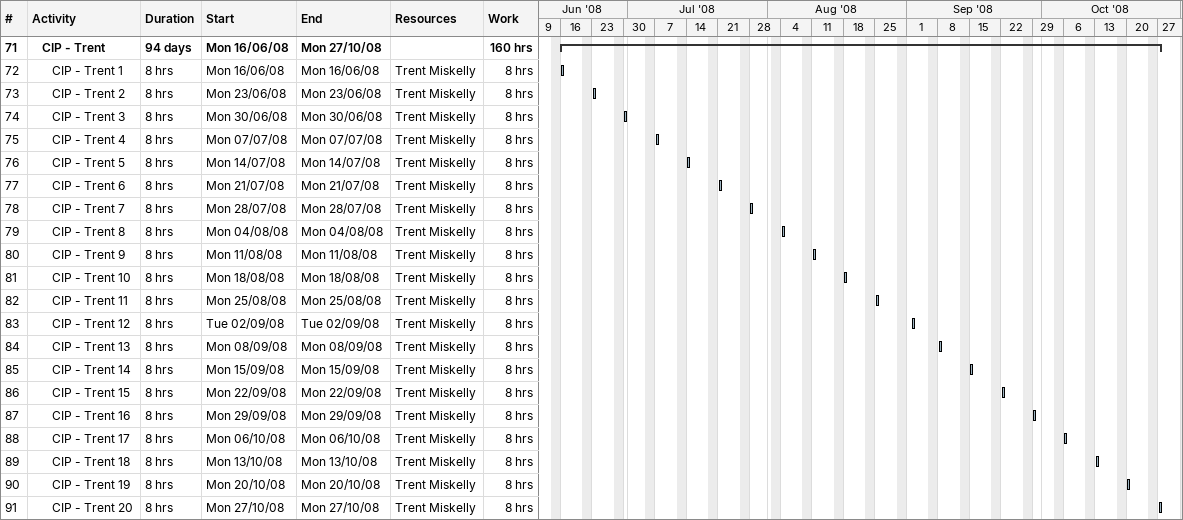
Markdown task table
| ID | Level | Task | Duration | Start | Finish | Resources | Work (h) |
|---|---|---|---|---|---|---|---|
| 71 | 2 | **CIP - Trent** | 94d | 2008-06-16 | 2008-10-27 |  | 160 |
| 72 | 3 | CIP - Trent 1 | 8h | 2008-06-16 | 2008-06-16 | Trent Miskelly | 8 |
| 73 | 3 | CIP - Trent 2 | 8h | 2008-06-23 | 2008-06-23 | Trent Miskelly | 8 |
| 74 | 3 | CIP - Trent 3 | 8h | 2008-06-30 | 2008-06-30 | Trent Miskelly | 8 |
| 75 | 3 | CIP - Trent 4 | 8h | 2008-07-07 | 2008-07-07 | Trent Miskelly | 8 |
| 76 | 3 | CIP - Trent 5 | 8h | 2008-07-14 | 2008-07-14 | Trent Miskelly | 8 |
| 77 | 3 | CIP - Trent 6 | 8h | 2008-07-21 | 2008-07-21 | Trent Miskelly | 8 |
| 78 | 3 | CIP - Trent 7 | 8h | 2008-07-28 | 2008-07-28 | Trent Miskelly | 8 |
| 79 | 3 | CIP - Trent 8 | 8h | 2008-08-04 | 2008-08-04 | Trent Miskelly | 8 |
| 80 | 3 | CIP - Trent 9 | 8h | 2008-08-11 | 2008-08-11 | Trent Miskelly | 8 |
| 81 | 3 | CIP - Trent 10 | 8h | 2008-08-18 | 2008-08-18 | Trent Miskelly | 8 |
| 82 | 3 | CIP - Trent 11 | 8h | 2008-08-25 | 2008-08-25 | Trent Miskelly | 8 |
| 83 | 3 | CIP - Trent 12 | 8h | 2008-09-02 | 2008-09-02 | Trent Miskelly | 8 |
| 84 | 3 | CIP - Trent 13 | 8h | 2008-09-08 | 2008-09-08 | Trent Miskelly | 8 |
| 85 | 3 | CIP - Trent 14 | 8h | 2008-09-15 | 2008-09-15 | Trent Miskelly | 8 |
| 86 | 3 | CIP - Trent 15 | 8h | 2008-09-22 | 2008-09-22 | Trent Miskelly | 8 |
| 87 | 3 | CIP - Trent 16 | 8h | 2008-09-29 | 2008-09-29 | Trent Miskelly | 8 |
| 88 | 3 | CIP - Trent 17 | 8h | 2008-10-06 | 2008-10-06 | Trent Miskelly | 8 |
| 89 | 3 | CIP - Trent 18 | 8h | 2008-10-13 | 2008-10-13 | Trent Miskelly | 8 |
| 90 | 3 | CIP - Trent 19 | 8h | 2008-10-20 | 2008-10-20 | Trent Miskelly | 8 |
| 91 | 3 | CIP - Trent 20 | 8h | 2008-10-27 | 2008-10-27 | Trent Miskelly | 8 |
